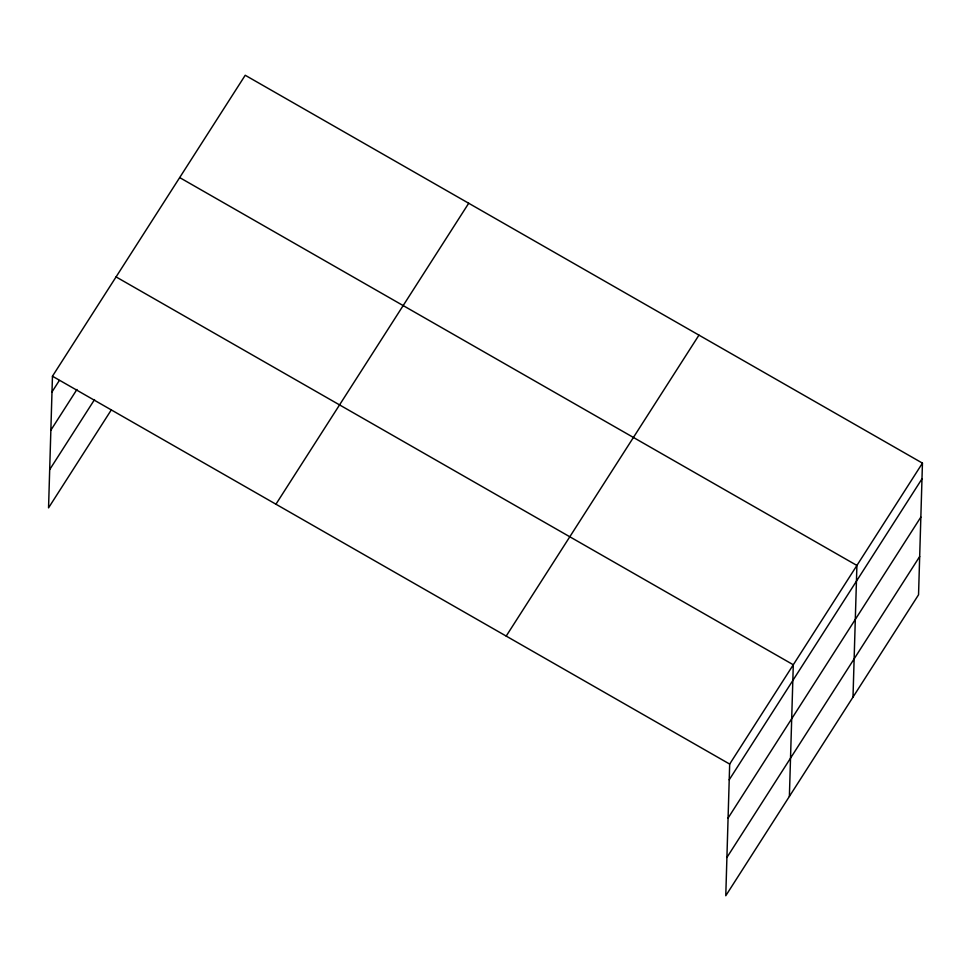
<?xml version="1.0" encoding="UTF-8"?>
<svg xmlns="http://www.w3.org/2000/svg" width="971" height="971" viewBox="0 0 971 971"><rect width="100%" height="100%" fill="white"/><g stroke="black" fill="none" stroke-linecap="round" stroke-linejoin="round"><path stroke-width="1.46" d="M922.45 463.131L729.682 764.08L725.774 895.735L918.542 594.786L922.45 463.131L245.226 75.265L52.458 376.214L48.55 507.869L111.349 409.835M789.387 796.426L793.295 664.771L116.071 276.905M852.999 697.105L856.908 565.45L179.684 177.584M51.985 391.944L59.328 380.486M50.856 430.202L76.952 389.456M49.691 469.612L94.539 399.591M275.946 504.204L468.714 203.255M506.194 636.09L698.962 335.129M729.209 779.81L921.989 478.849M728.08 818.068L920.848 517.106M726.903 857.478L919.683 556.529M52.458 376.214L729.682 764.08"/></g></svg>
